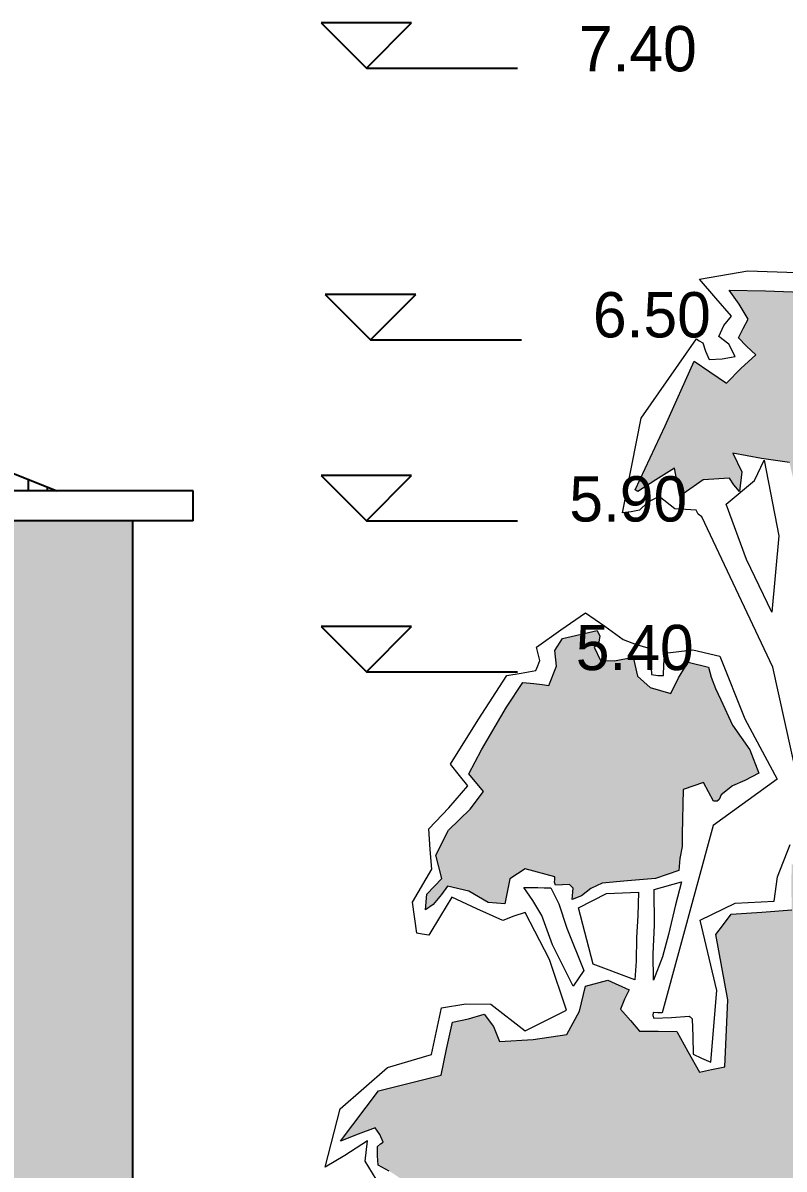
# Model space of a CAD drawing. Extents: x 9483 to 67306, y -5730 to 5191.
# Drawn here: x 25429.4 to 25681.5, y -1521 to -1141.2 of the extents above; entities that cross this region are included whole.
import ezdxf

# ---------------------------------------------------------------- set-up
doc = ezdxf.new("R2010")
doc.units = 0
doc.header["$MEASUREMENT"] = 0
doc.layers.get('0').update_dxf_attribs({"linetype": 'CONTINUOUS'})
for name, color, linetype in [('duvar', 3, 'CONTINUOUS'), ('kolon', 1, 'CONTINUOUS'), ('yazı', 6, 'CONTINUOUS'), ('ölçü', 5, 'CONTINUOUS')]:
    doc.layers.add(name, color=color, linetype=linetype)

msp = doc.modelspace()

# ---------------------------------------------------------------- hatches: boundary and pattern name
at = {"layer": 'kolon'}
h = msp.add_hatch(dxfattribs=at)
h.set_pattern_fill('LINE', color=256, scale=50, angle=90, style=0)
h.set_pattern_definition([(90, (-1743.7444, -2605.429), (-6.25, 4e-16), [])])
h.paths.add_polyline_path([(25440.67673, -1296.19088), (25314.86517, -1246.19088), (25216.81292, -1246.19088), (25107.66802, -1296.19088)])
h.paths.add_polyline_path([(25051.31347, -1296.19088), (24978.68559, -1246.19088), (24849.96145, -1246.19088), (24779.85944, -1296.19088)])
h.paths.add_polyline_path([(24978.68559, -1206.31858), (24913.86536, -1176.36704), (24913.86536, -1206.31858)])
h.paths.add_polyline_path([(24849.96145, -1206.31858), (24913.86536, -1206.31858), (24913.86536, -1176.36704)])
h.paths.add_polyline_path([(25265.83904, -1196.19088), (25265.83904, -1156.19088), (25216.81292, -1196.19088)])
h.paths.add_polyline_path([(25265.83904, -1156.19088), (25265.83904, -1196.19088), (25314.86517, -1196.19088)])
h = msp.add_hatch(color=1, dxfattribs=at)
h.dxf.hatch_style = 1
h.set_gradient(color1=(255, 191, 0), color2=(255, 209, 71), one_color=1, tint=0.64, name='CYLINDER')
h.paths.add_polyline_path([(25465.83904, -1306.19088), (24765.83904, -1306.19088), (24765.83904, -1491.19088), (24807.38672, -1491.19088, -0.92560594), (25065.83904, -1511.19088), (25065.83904, -1596.19088), (25065.83904, -1606.19088), (24765.83904, -1606.19088), (24765.83904, -1781.19088), (24807.38672, -1781.19088, -0.92560594), (25065.83904, -1801.19088), (25065.83904, -1896.19088), (25465.83904, -1896.19088)])
h.paths.add_polyline_path([(25265.83904, -1356.19088, -0.414213562), (25340.83904, -1431.19088), (25340.83904, -1546.19088), (25195.83904, -1546.19088), (25190.83904, -1546.19088), (25190.83904, -1431.19088, -0.414213562)], flags=16)
h.paths.add_polyline_path([(25265.83904, -1361.19088, -0.414213562), (25335.83904, -1431.19088), (25335.83904, -1458.1167), (25335.83904, -1541.19088), (25195.83904, -1541.19088), (25195.83904, -1436.19088), (25195.83904, -1431.19088, -0.414213562)], flags=0)
h.paths.add_polyline_path([(25260.83904, -1366.38347), (25260.83904, -1416.19088), (25202.59349, -1416.19088, -0.326106375)], flags=0)
h.paths.add_polyline_path([(25200.83904, -1421.19088), (25260.83904, -1421.19088), (25260.83904, -1481.19088), (25200.83904, -1481.19088)], flags=0)
h.paths.add_polyline_path([(25270.83904, -1366.38347, -0.391836695), (25330.83904, -1431.19088), (25330.83904, -1536.19088), (25270.83904, -1536.19088)], flags=0)
h.paths.add_polyline_path([(25200.83904, -1486.19088), (25260.83904, -1486.19088), (25260.83904, -1536.19088), (25200.83904, -1536.19088)], flags=0)
h.paths.add_polyline_path([(25265.83904, -1656.19088, -0.414213562), (25340.83904, -1731.19088), (25340.83904, -1846.19088), (25190.83904, -1846.19088), (25190.83904, -1731.19088, -0.414213562)], flags=16)
h.paths.add_polyline_path([(25265.83904, -1661.19088, -0.414213562), (25335.83904, -1731.19088), (25335.83904, -1758.1167), (25335.83904, -1841.19088), (25195.83904, -1841.19088), (25195.83904, -1736.19088), (25195.83904, -1731.19088, -0.414213562)], flags=0)
h.paths.add_polyline_path([(25260.83904, -1666.38347), (25260.83904, -1716.19088), (25202.59349, -1716.19088, -0.326106375)], flags=0)
h.paths.add_polyline_path([(25330.83904, -1731.19088), (25330.83904, -1836.19088), (25270.83904, -1836.19088), (25270.83904, -1666.38347, -0.391836695)], flags=0)
h.paths.add_polyline_path([(25200.83904, -1721.19088), (25260.83904, -1721.19088), (25260.83904, -1781.19088), (25200.83904, -1781.19088)], flags=0)
h.paths.add_polyline_path([(25200.83904, -1786.19088), (25260.83904, -1786.19088), (25260.83904, -1836.19088), (25200.83904, -1836.19088)], flags=0)
h.paths.add_polyline_path([(24805.83904, -1811.19088), (24765.83904, -1811.19088), (24765.83904, -1896.19088), (24805.83904, -1896.19088)], flags=17)
h.paths.add_polyline_path([(24805.83904, -1521.19088), (24765.83904, -1521.19088), (24765.83904, -1596.04643), (24805.83904, -1575.75753)], flags=17)
at = {"layer": 'yazı'}
h = msp.add_hatch(color=256, dxfattribs=at)
h.set_gradient(color1=(38, 153, 0), color2=(228, 255, 219), one_color=1, tint=0.93, name='CYLINDER')
h.paths.add_polyline_path([(25828.91189, -1378.30252), (25842.28872, -1372.36246), (25830.56636, -1354.25453), (25818.844, -1336.1466), (25814.16677, -1338.84306), (25809.18095, -1341.53414), (25807.65419, -1340.58145), (25806.12743, -1339.62877), (25805.8781, -1336.22896), (25805.94274, -1332.52596), (25803.48484, -1331.8657), (25800.72374, -1330.89147), (25805.13548, -1325.72095), (25809.24403, -1320.23647), (25802.44285, -1303.14048), (25795.64167, -1286.04448), (25792.24186, -1286.29382), (25788.84206, -1286.54315), (25786.41648, -1284.03139), (25783.98551, -1281.82821), (25784.97051, -1278.44995), (25785.95551, -1275.07169), (25781.05049, -1273.134), (25776.15086, -1270.88773), (25777.75302, -1267.52024), (25779.65839, -1264.46672), (25782.73884, -1264.82917), (25785.82468, -1264.88303), (25788.02247, -1262.76065), (25790.52885, -1260.64366), (25773.90146, -1240.59805), (25750.9462, -1229.39364), (25744.88764, -1222.80565), (25738.83446, -1215.90908), (25736.9668, -1216.80251), (25735.41311, -1217.39275), (25730.81129, -1215.76904), (25726.20946, -1214.14532), (25728.18485, -1207.08021), (25729.85166, -1200.00972), (25723.33908, -1201.74811), (25716.8265, -1203.4865), (25715.3536, -1199.44798), (25713.88071, -1195.40946), (25706.41006, -1198.98319), (25698.93941, -1202.55692), (25699.79514, -1206.58467), (25700.34767, -1210.29845), (25700.95946, -1210.6178), (25701.57662, -1210.62858), (25702.66014, -1219.29047), (25703.74366, -1227.95236), (25701.26421, -1228.52644), (25699.09336, -1229.1059), (25696.04522, -1226.89195), (25693.30029, -1224.99197), (25690.47456, -1227.72075), (25687.34024, -1230.44414), (25675.31086, -1229.92548), (25663.27609, -1229.71542), (25666.58972, -1234.40342), (25669.58937, -1239.39463), (25667.99259, -1242.45353), (25666.39581, -1245.51244), (25669.12459, -1248.33817), (25672.16195, -1251.16929), (25667.14381, -1255.71186), (25662.42887, -1260.56841), (25656.939, -1256.76845), (25651.75233, -1253.28246), (25642.11777, -1274.72173), (25632.18001, -1295.84704), (25632.48321, -1296.16101), (25633.09499, -1296.48036), (25639.02811, -1292.57112), (25645.2698, -1288.66725), (25646.11476, -1293.31217), (25646.95972, -1297.95708), (25654.77127, -1292.53724), (25663.42238, -1292.07089), (25664.9276, -1294.2579), (25666.7414, -1296.45031), (25667.47168, -1289.98082), (25664.49357, -1283.75528), (25674.03273, -1285.46518), (25683.2687, -1286.8611), (25687.3034, -1303.29145), (25691.02412, -1320.025), (25708.40716, -1314.46354), (25725.52469, -1306.42803), (25727.67401, -1307.0829), (25729.51474, -1307.73239), (25734.86995, -1319.24694), (25739.91658, -1330.75611), (25742.40141, -1329.87345), (25744.31226, -1329.0937), (25746.63001, -1335.19478), (25746.20293, -1341.97824), (25735.92271, -1347.355), (25732.62142, -1359.64449), (25737.24479, -1360.03386), (25742.17674, -1360.42863), (25744.28297, -1363.55217), (25746.38919, -1366.67571), (25745.10638, -1369.43142), (25743.5096, -1372.49033), (25736.11436, -1371.74389), (25728.71912, -1370.99745), (25728.98461, -1373.47151), (25728.93614, -1376.24876), (25718.20729, -1389.64331), (25722.55595, -1405.77046), (25709.74243, -1414.80713), (25696.01931, -1422.9019), (25695.99777, -1424.13623), (25695.66764, -1425.36518), (25694.42253, -1425.9608), (25692.86884, -1426.55104), (25689.24663, -1421.85765), (25684.03302, -1419.91458), (25683.89836, -1427.62917), (25684.07767, -1435.04057), (25674.18683, -1435.79396), (25663.98741, -1436.54196), (25661.45949, -1439.89329), (25658.93157, -1443.24462), (25662.8747, -1464.92089), (25661.86971, -1487.12815), (25657.53338, -1487.97849), (25653.50563, -1488.83422), (25649.61254, -1481.97536), (25646.02265, -1475.43046), (25639.85098, -1475.32273), (25633.6793, -1475.21501), (25630.65271, -1471.76672), (25627.32293, -1468.00447), (25628.61651, -1464.63159), (25630.2133, -1461.57268), (25623.16973, -1458.36296), (25615.72602, -1460.39378), (25613.72908, -1468.69322), (25609.58283, -1476.33779), (25598.4415, -1477.99538), (25587.31633, -1478.72723), (25585.24242, -1473.75218), (25582.22661, -1469.68673), (25576.95375, -1471.13808), (25571.68628, -1472.28085), (25569.67857, -1481.19746), (25567.98484, -1489.81087), (25547.21277, -1495.0045), (25534.57317, -1511.76115), (25540.47935, -1509.39482), (25546.07156, -1507.33169), (25547.57678, -1509.51871), (25548.76802, -1512.00892), (25547.8315, -1512.60993), (25546.88959, -1513.51952), (25546.83572, -1516.60536), (25547.09044, -1519.69658), (25550.76113, -1521.61272), (25554.11785, -1523.83206), (25549.99315, -1530.2423), (25545.55447, -1536.95573), (25546.68108, -1543.14895), (25547.49911, -1549.33679), (25552.68578, -1552.82278), (25557.56926, -1555.9948), (25559.14988, -1553.86164), (25560.73589, -1551.4199), (25567.44394, -1556.16716), (25572.57675, -1562.73899), (25570.4005, -1563.62703), (25568.52746, -1564.82905), (25572.43132, -1571.07075), (25579.14475, -1575.50942), (25593.52813, -1564.95676), (25605.37281, -1558.3726), (25610.31936, -1540.24695), (25619.86235, -1524.0536), (25626.32107, -1525.40105), (25632.43888, -1528.59461), (25625.45074, -1539.89371), (25621.21293, -1552.78421), (25622.71275, -1555.27981), (25623.59003, -1558.07323), (25622.6535, -1558.67423), (25621.40301, -1559.57844), (25621.98247, -1561.7493), (25623.49307, -1563.62773), (25618.76736, -1569.10145), (25614.95663, -1575.20849), (25619.26603, -1575.90106), (25623.59698, -1575.3593), (25628.36734, -1585.01158), (25636.25047, -1593.17481), (25657.76898, -1580.58595), (25681.56763, -1578.84061), (25679.25673, -1587.44325), (25677.25441, -1596.05128), (25683.13366, -1595.22787), (25689.31611, -1594.71843), (25691.08143, -1599.68808), (25692.84137, -1604.96633), (25694.3789, -1605.30184), (25695.60246, -1605.94055), (25703.01924, -1605.45266), (25710.12744, -1604.95938), (25717.61425, -1600.45989), (25722.57313, -1599.31174), (25721.81436, -1589.72948), (25723.16181, -1583.27077), (25723.25338, -1578.02485), (25719.01939, -1573.0121), (25730.19304, -1569.503), (25741.05811, -1565.98852), (25748.37255, -1571.36371), (25755.37841, -1576.73352), (25759.12989, -1574.02091), (25762.88137, -1571.30829), (25763.56856, -1567.30747), (25764.26114, -1562.99807), (25768.54899, -1564.92498), (25772.84224, -1566.54331), (25780.04739, -1560.49552), (25786.93857, -1554.75093), (25796.2284, -1553.06102), (25805.20965, -1551.36572), (25806.32549, -1558.17611), (25807.13813, -1564.67253), (25810.85729, -1563.81141), (25814.58184, -1562.64171), (25815.26903, -1558.64089), (25815.95622, -1554.64008), (25819.68077, -1553.47038), (25823.41071, -1551.9921), (25812.43479, -1526.48893), (25791.77966, -1507.29905), (25798.65468, -1502.48021), (25805.22113, -1497.65598), (25805.54048, -1497.0442), (25805.54587, -1496.73562), (25801.86441, -1495.43665), (25797.86898, -1494.44087), (25806.6763, -1485.02559), (25815.47824, -1475.9189), (25825.59148, -1480.10824), (25835.70472, -1484.29757), (25837.75169, -1490.81554), (25839.80405, -1497.02492), (25843.7941, -1498.32928), (25847.78953, -1499.32505), (25856.91621, -1489.29799), (25870.60701, -1483.05473), (25872.30613, -1474.13273), (25873.69667, -1465.20535), (25869.10562, -1462.96447), (25864.51456, -1460.72358), (25866.48457, -1453.96706), (25868.45457, -1447.21053), (25865.99129, -1446.85886), (25863.2248, -1446.19321), (25868.69695, -1433.32426), (25874.47769, -1420.4607), (25852.78752, -1389.83167), (25842.88591, -1391.20223)])
h.paths.add_polyline_path([(25755.78917, -1447.09602), (25757.17589, -1456.07188), (25758.2594, -1464.73377), (25744.0861, -1463.25166), (25729.91279, -1461.76956), (25737.53425, -1449.55548), (25724.06968, -1442.83822), (25740.4731, -1440.34644)], flags=16)
h = msp.add_hatch(color=256, dxfattribs=at)
h.set_gradient(color1=(38, 153, 0), color2=(228, 255, 219), one_color=1, tint=0.93, name='CYLINDER')
h.paths.add_polyline_path([(25648.04027, -1395.20945), (25654.8722, -1392.85928), (25658.1589, -1399.09021), (25659.39323, -1399.11175), (25660.02117, -1398.50536), (25660.66527, -1396.97321), (25664.42214, -1393.95201), (25668.46605, -1392.17053), (25673.1379, -1389.78265), (25670.18672, -1382.0142), (25664.46367, -1373.88868), (25660.59751, -1365.48689), (25658.81065, -1361.75157), (25657.33236, -1358.02163), (25656.46586, -1354.61105), (25649.70395, -1352.94963), (25646.52655, -1358.14169), (25643.96631, -1363.34453), (25637.20978, -1361.37453), (25632.95425, -1357.59611), (25631.51905, -1351.3975), (25625.32583, -1352.52411), (25620.69708, -1352.44332), (25618.6124, -1348.08544), (25620.18764, -1346.26087), (25620.52854, -1344.41475), (25619.63511, -1342.54709), (25608.16903, -1345.12505), (25605.63034, -1349.09355), (25606.15594, -1354.35024), (25603.57415, -1360.78741), (25601.41945, -1360.44112), (25598.64758, -1360.08406), (25594.94996, -1359.71084), (25589.55861, -1367.95104), (25581.28766, -1382.00585), (25577.13602, -1389.959), (25581.97102, -1395.90828), (25577.54851, -1401.69596), (25570.3272, -1408.6695), (25566.17018, -1416.93124), (25568.19561, -1424.68354), (25563.1667, -1429.84328), (25562.76654, -1435.08382), (25565.26753, -1433.27541), (25568.10404, -1429.92946), (25570.00402, -1427.18453), (25577.07451, -1428.85133), (25583.49014, -1432.66745), (25589.03926, -1433.07299), (25590.72761, -1424.76816), (25595.7242, -1421.45992), (25605.55579, -1424.10095), (25605.52347, -1425.95245), (25605.81589, -1426.88359), (25610.45004, -1426.6558), (25611.66283, -1427.91168), (25611.28961, -1431.6093), (25614.39699, -1430.42883), (25617.52592, -1428.01402), (25621.26124, -1426.22716), (25629.60916, -1425.44684), (25638.88284, -1424.68268), (25646.64591, -1422.04008), (25647.02451, -1418.03388), (25647.7117, -1414.03306), (25647.78173, -1410.02147)])

# ---------------------------------------------------------------- linework, layer by layer
at = {"color": 27, "lineweight": 0}
for p, q in [((25671.74337, -1292.83348), (25674.94771, -1286.09851)), ((25674.94771, -1286.09851), (25679.75734, -1311.18536)), ((25662.34582, -1300.69507), (25671.74337, -1292.83348)), ((25669.12545, -1319.0254), (25662.34582, -1300.69507)), ((25679.75734, -1311.18536), (25677.46416, -1336.45691)), ((25677.46416, -1336.45691), (25669.12545, -1319.0254)), ((25608.16903, -1345.12505), (25619.63511, -1342.54709)), ((25619.63511, -1342.54709), (25620.52854, -1344.41475)), ((25605.63034, -1349.09355), (25608.16903, -1345.12505)), ((25620.18764, -1346.26087), (25618.6124, -1348.08544)), ((25618.6124, -1348.08544), (25620.69708, -1352.44332)), ((25620.52854, -1344.41475), (25620.18764, -1346.26087)), ((25606.15594, -1354.35024), (25605.63034, -1349.09355)), ((25625.32583, -1352.52411), (25631.51905, -1351.3975)), ((25631.51905, -1351.3975), (25632.95425, -1357.59611)), ((25603.57415, -1360.78741), (25606.15594, -1354.35024)), ((25620.69708, -1352.44332), (25625.32583, -1352.52411)), ((25646.52655, -1358.14169), (25649.70395, -1352.94963)), ((25649.70395, -1352.94963), (25656.46586, -1354.61105)), ((25656.46586, -1354.61105), (25657.33236, -1358.02163)), ((25632.95425, -1357.59611), (25637.20978, -1361.37453)), ((25643.96631, -1363.34453), (25646.52655, -1358.14169)), ((25657.33236, -1358.02163), (25658.81065, -1361.75157)), ((25589.55861, -1367.95104), (25594.94996, -1359.71084)), ((25594.94996, -1359.71084), (25598.64758, -1360.08406)), ((25598.64758, -1360.08406), (25601.41945, -1360.44112)), ((25601.41945, -1360.44112), (25603.57415, -1360.78741)), ((25637.20978, -1361.37453), (25643.96631, -1363.34453)), ((25658.81065, -1361.75157), (25660.59751, -1365.48689)), ((25660.59751, -1365.48689), (25664.46367, -1373.88868)), ((25581.28766, -1382.00585), (25589.55861, -1367.95104)), ((25664.46367, -1373.88868), (25670.18672, -1382.0142)), ((25577.13602, -1389.959), (25581.28766, -1382.00585)), ((25670.18672, -1382.0142), (25673.1379, -1389.78265)), ((25581.97102, -1395.90828), (25577.13602, -1389.959)), ((25673.1379, -1389.78265), (25668.46605, -1392.17053)), ((25654.8722, -1392.85928), (25648.04027, -1395.20945)), ((25658.1589, -1399.09021), (25654.8722, -1392.85928)), ((25668.46605, -1392.17053), (25664.42214, -1393.95201)), ((25577.54851, -1401.69596), (25581.97102, -1395.90828)), ((25648.04027, -1395.20945), (25647.78173, -1410.02147)), ((25660.66527, -1396.97321), (25660.02117, -1398.50536)), ((25664.42214, -1393.95201), (25660.66527, -1396.97321)), ((25659.39323, -1399.11175), (25658.1589, -1399.09021)), ((25660.02117, -1398.50536), (25659.39323, -1399.11175)), ((25570.3272, -1408.6695), (25577.54851, -1401.69596)), ((25566.17018, -1416.93124), (25570.3272, -1408.6695)), ((25647.78173, -1410.02147), (25647.7117, -1414.03306)), ((25647.7117, -1414.03306), (25647.02451, -1418.03388)), ((25568.19561, -1424.68354), (25566.17018, -1416.93124)), ((25647.02451, -1418.03388), (25646.64591, -1422.04008)), ((25595.7242, -1421.45992), (25590.72761, -1424.76816)), ((25605.55579, -1424.10095), (25595.7242, -1421.45992)), ((25605.53963, -1425.0267), (25605.55579, -1424.10095)), ((25646.64591, -1422.04008), (25638.88284, -1424.68268)), ((25563.1667, -1429.84328), (25568.19561, -1424.68354)), ((25570.00402, -1427.18453), (25568.10404, -1429.92946)), ((25577.07451, -1428.85133), (25570.00402, -1427.18453)), ((25590.72761, -1424.76816), (25589.03926, -1433.07299)), ((25595.30789, -1427.62621), (25597.46797, -1427.66391)), ((25598.31832, -1432.00024), (25595.30789, -1427.62621)), ((25597.46797, -1427.66391), (25599.93664, -1427.707)), ((25599.93664, -1427.707), (25602.09673, -1427.74471)), ((25602.09673, -1427.74471), (25604.25682, -1427.78241)), ((25604.25682, -1427.78241), (25606.9425, -1433.07681)), ((25605.52347, -1425.95245), (25605.53963, -1425.0267)), ((25605.81589, -1426.88359), (25605.52347, -1425.95245)), ((25610.45004, -1426.6558), (25605.81589, -1426.88359)), ((25611.66283, -1427.91168), (25610.45004, -1426.6558)), ((25611.28961, -1431.6093), (25611.66283, -1427.91168)), ((25621.26124, -1426.22716), (25617.52592, -1428.01402)), ((25629.60916, -1425.44684), (25621.26124, -1426.22716)), ((25638.88284, -1424.68268), (25629.60916, -1425.44684)), ((25638.50962, -1428.3803), (25647.50702, -1425.75925)), ((25647.50702, -1425.75925), (25645.52086, -1433.44152)), ((25562.76654, -1435.08382), (25563.1667, -1429.84328)), ((25568.10404, -1429.92946), (25565.26753, -1433.27541)), ((25583.49014, -1432.66745), (25577.07451, -1428.85133)), ((25614.39699, -1430.42883), (25611.28961, -1431.6093)), ((25613.40122, -1434.42426), (25622.74491, -1429.64851)), ((25617.52592, -1428.01402), (25614.39699, -1430.42883)), ((25622.74491, -1429.64851), (25633.24753, -1429.21448)), ((25633.24753, -1429.21448), (25633.11287, -1436.92907)), ((25638.61352, -1440.11187), (25638.50962, -1428.3803)), ((25565.26753, -1433.27541), (25562.76654, -1435.08382)), ((25589.03926, -1433.07299), (25583.49014, -1432.66745)), ((25601.31797, -1436.99145), (25598.31832, -1432.00024)), ((25606.9425, -1433.07681), (25609.57971, -1441.14847)), ((25618.32396, -1453.03086), (25613.40122, -1434.42426)), ((25645.52086, -1433.44152), (25643.18841, -1443.2785)), ((25674.18683, -1435.79396), (25684.07767, -1435.04057)), ((25604.854, -1446.62218), (25601.31797, -1436.99145)), ((25633.11287, -1436.92907), (25632.67502, -1444.3297)), ((25661.45949, -1439.89329), (25663.98741, -1436.54196)), ((25663.98741, -1436.54196), (25674.18683, -1435.79396)), ((25609.57971, -1441.14847), (25615.20042, -1455.13708)), ((25638.13796, -1449.67258), (25638.61352, -1440.11187)), ((25658.93157, -1443.24462), (25661.45949, -1439.89329)), ((25611.71443, -1460.32375), (25604.854, -1446.62218)), ((25632.67502, -1444.3297), (25632.54036, -1452.04429)), ((25643.18841, -1443.2785), (25641.20764, -1450.65219)), ((25662.8747, -1464.92089), (25658.93157, -1443.24462)), ((25638.29572, -1458.31831), (25638.13796, -1449.67258)), ((25641.20764, -1450.65219), (25638.29572, -1458.31831)), ((25632.12405, -1458.21058), (25618.32396, -1453.03086)), ((25632.54036, -1452.04429), (25632.12405, -1458.21058)), ((25615.20042, -1455.13708), (25611.71443, -1460.32375)), ((25613.72908, -1468.69322), (25615.72602, -1460.39378)), ((25615.72602, -1460.39378), (25623.16973, -1458.36296)), ((25623.16973, -1458.36296), (25630.2133, -1461.57268)), ((25630.2133, -1461.57268), (25628.61651, -1464.63159)), ((25628.61651, -1464.63159), (25627.32293, -1468.00447)), ((25661.86971, -1487.12815), (25662.8747, -1464.92089)), ((25576.95375, -1471.13808), (25582.22661, -1469.68673)), ((25582.22661, -1469.68673), (25585.24242, -1473.75218)), ((25609.58283, -1476.33779), (25613.72908, -1468.69322)), ((25627.32293, -1468.00447), (25630.65271, -1471.76672)), ((25569.67857, -1481.19746), (25571.68628, -1472.28085)), ((25571.68628, -1472.28085), (25576.95375, -1471.13808)), ((25630.65271, -1471.76672), (25633.6793, -1475.21501)), ((25585.24242, -1473.75218), (25587.31633, -1478.72723)), ((25598.4415, -1477.99538), (25609.58283, -1476.33779)), ((25633.6793, -1475.21501), (25639.85098, -1475.32273)), ((25639.85098, -1475.32273), (25646.02265, -1475.43046)), ((25646.02265, -1475.43046), (25649.61254, -1481.97536)), ((25587.31633, -1478.72723), (25598.4415, -1477.99538)), ((25567.98484, -1489.81087), (25569.67857, -1481.19746)), ((25649.61254, -1481.97536), (25653.50563, -1488.83422)), ((25653.50563, -1488.83422), (25657.53338, -1487.97849)), ((25657.53338, -1487.97849), (25661.86971, -1487.12815)), ((25547.21277, -1495.0045), (25567.98484, -1489.81087)), ((25534.57317, -1511.76115), (25547.21277, -1495.0045)), ((25546.07156, -1507.33169), (25540.47935, -1509.39482)), ((25547.57678, -1509.51871), (25546.07156, -1507.33169)), ((25540.47935, -1509.39482), (25534.57317, -1511.76115)), ((25548.76802, -1512.00892), (25547.57678, -1509.51871)), ((25546.83572, -1516.60536), (25546.88959, -1513.51952)), ((25546.88959, -1513.51952), (25547.8315, -1512.60993)), ((25547.8315, -1512.60993), (25548.76802, -1512.00892)), ((25547.09044, -1519.69658), (25546.83572, -1516.60536)), ((25550.76113, -1521.61272), (25547.09044, -1519.69658))]:
    msp.add_line(p, q, dxfattribs=at)
at = {"layer": 'duvar', "color": 27, "lineweight": 0}
for p, q in [((25653.46066, -1226.14863), (25669.56088, -1223.34288)), ((25658.90744, -1232.41726), (25653.46066, -1226.14863)), ((25669.56088, -1223.34288), (25685.60185, -1223.93156)), ((25663.27609, -1229.71542), (25675.31086, -1229.92548)), ((25666.58972, -1234.40342), (25663.27609, -1229.71542)), ((25675.31086, -1229.92548), (25687.34024, -1230.44414)), ((25664.05103, -1238.37192), (25658.90744, -1232.41726)), ((25669.58937, -1239.39463), (25666.58972, -1234.40342)), ((25659.92094, -1245.09074), (25661.52849, -1241.41467)), ((25661.52849, -1241.41467), (25664.05103, -1238.37192)), ((25667.99259, -1242.45353), (25669.58937, -1239.39463)), ((25663.27227, -1247.61866), (25659.92094, -1245.09074)), ((25666.39581, -1245.51244), (25667.99259, -1242.45353)), ((25669.12459, -1248.33817), (25666.39581, -1245.51244)), ((25634.13768, -1272.11302), (25652.49877, -1245.88722)), ((25652.49877, -1245.88722), (25653.41375, -1246.52055)), ((25653.41375, -1246.52055), (25654.63731, -1247.15926)), ((25654.63731, -1247.15926), (25655.51458, -1249.95267)), ((25665.36233, -1251.66796), (25663.27227, -1247.61866)), ((25672.16195, -1251.16929), (25669.12459, -1248.33817)), ((25655.51458, -1249.95267), (25656.70044, -1252.75147)), ((25656.70044, -1252.75147), (25661.026, -1252.5183)), ((25661.026, -1252.5183), (25665.36233, -1251.66796)), ((25667.14381, -1255.71186), (25672.16195, -1251.16929)), ((25642.11777, -1274.72173), (25651.75233, -1253.28246)), ((25651.75233, -1253.28246), (25656.939, -1256.76845)), ((25656.939, -1256.76845), (25662.42887, -1260.56841)), ((25662.42887, -1260.56841), (25667.14381, -1255.71186)), ((25628.03377, -1303.49161), (25634.13768, -1272.11302)), ((25632.18001, -1295.84704), (25642.11777, -1274.72173)), ((25664.49357, -1283.75528), (25667.47168, -1289.98082)), ((25674.03273, -1285.46518), (25664.49357, -1283.75528)), ((25683.2687, -1286.8611), (25674.03273, -1285.46518)), ((25645.2698, -1288.66725), (25639.02811, -1292.57112)), ((25646.11476, -1293.31217), (25645.2698, -1288.66725)), ((25667.47168, -1289.98082), (25666.7414, -1296.45031)), ((25639.02811, -1292.57112), (25633.09499, -1296.48036)), ((25646.95972, -1297.95708), (25646.11476, -1293.31217)), ((25654.77127, -1292.53724), (25646.95972, -1297.95708)), ((25663.42238, -1292.07089), (25654.77127, -1292.53724)), ((25664.9276, -1294.2579), (25663.42238, -1292.07089)), ((25666.7414, -1296.45031), (25664.9276, -1294.2579)), ((25632.48321, -1296.16101), (25632.18001, -1295.84704)), ((25633.09499, -1296.48036), (25632.48321, -1296.16101)), ((25640.16549, -1298.14717), (25636.43016, -1299.93404)), ((25645.34139, -1302.25033), (25640.16549, -1298.14717)), ((25636.43016, -1299.93404), (25633.60443, -1302.66281)), ((25652.43343, -1302.6828), (25645.34139, -1302.25033)), ((25630.81641, -1303.2315), (25628.03377, -1303.49161)), ((25633.60443, -1302.66281), (25630.81641, -1303.2315)), ((25653.02905, -1303.9279), (25652.43343, -1302.6828)), ((25654.24723, -1304.8752), (25653.02905, -1303.9279)), ((25677.76353, -1354.67413), (25654.24723, -1304.8752)), ((25607.60034, -1342.33702), (25615.72586, -1336.61398)), ((25615.72586, -1336.61398), (25622.13071, -1341.04726)), ((25599.47482, -1348.06007), (25607.60034, -1342.33702)), ((25622.13071, -1341.04726), (25628.22697, -1345.47516)), ((25600.05428, -1350.23093), (25599.47482, -1348.06007)), ((25628.22697, -1345.47516), (25632.52021, -1347.09349)), ((25632.52021, -1347.09349), (25636.81884, -1348.40323)), ((25600.63375, -1352.40179), (25600.05428, -1350.23093)), ((25636.81884, -1348.40323), (25637.3606, -1352.73418)), ((25641.66461, -1353.73534), (25642.03783, -1350.03772)), ((25642.03783, -1350.03772), (25651.31689, -1348.96498)), ((25651.31689, -1348.96498), (25660.23351, -1350.97268)), ((25660.23351, -1350.97268), (25668.51297, -1371.79861)), ((25594.38666, -1356.61423), (25599.34016, -1355.77466)), ((25599.34016, -1355.77466), (25599.98426, -1354.24252)), ((25599.98426, -1354.24252), (25600.63375, -1352.40179)), ((25637.3606, -1352.73418), (25637.59378, -1357.05974)), ((25641.59998, -1357.43834), (25641.66461, -1353.73534)), ((25688.06459, -1401.1556), (25677.76353, -1354.67413)), ((25580.22569, -1372.10962), (25589.74174, -1357.45919)), ((25589.74174, -1357.45919), (25594.38666, -1356.61423)), ((25637.59378, -1357.05974), (25639.74848, -1357.40603)), ((25639.74848, -1357.40603), (25641.59998, -1357.43834)), ((25571.01821, -1386.76544), (25580.22569, -1372.10962)), ((25668.51297, -1371.79861), (25679.27725, -1391.74188)), ((25574.03941, -1390.52231), (25571.01821, -1386.76544)), ((25576.75742, -1393.9652), (25574.03941, -1390.52231)), ((25679.27725, -1391.74188), (25658.01885, -1407.11338)), ((25570.45647, -1401.26349), (25576.75742, -1393.9652)), ((25563.85232, -1408.2478), (25570.45647, -1401.26349)), ((25564.35099, -1415.04742), (25563.85232, -1408.2478)), ((25658.01885, -1407.11338), (25641.19304, -1469.1726)), ((25564.85505, -1421.53845), (25564.35099, -1415.04742)), ((25679.32886, -1424.15395), (25683.52897, -1413.42354)), ((25558.48946, -1432.53974), (25564.85505, -1421.53845)), ((25678.26306, -1432.16097), (25679.32886, -1424.15395)), ((25571.4823, -1430.91446), (25567.67157, -1437.0215)), ((25579.74943, -1434.7629), (25571.4823, -1430.91446)), ((25559.85463, -1442.74994), (25558.48946, -1432.53974)), ((25588.32513, -1438.61672), (25579.74943, -1434.7629)), ((25653.76644, -1438.52429), (25665.28638, -1432.8605)), ((25665.28638, -1432.8605), (25678.26306, -1432.16097)), ((25567.67157, -1437.0215), (25563.85545, -1443.43713)), ((25592.05507, -1437.13844), (25588.32513, -1438.61672)), ((25595.77962, -1435.96874), (25592.05507, -1437.13844)), ((25603.84207, -1451.54336), (25595.77962, -1435.96874)), ((25659.22556, -1461.77042), (25653.76644, -1438.52429)), ((25561.70075, -1443.09084), (25559.85463, -1442.74994)), ((25563.85545, -1443.43713), (25561.70075, -1443.09084)), ((25609.4143, -1468.30923), (25603.84207, -1451.54336)), ((25657.26789, -1485.50444), (25659.22556, -1461.77042)), ((25564.70891, -1482.96278), (25568.06407, -1467.58746)), ((25568.06407, -1467.58746), (25576.11418, -1466.18458)), ((25576.11418, -1466.18458), (25584.44594, -1466.33001)), ((25584.44594, -1466.33001), (25595.71272, -1475.16965)), ((25595.71272, -1475.16965), (25609.4143, -1468.30923)), ((25638.1072, -1469.11874), (25638.09104, -1470.04449)), ((25639.65012, -1469.14567), (25638.1072, -1469.11874)), ((25641.19304, -1469.1726), (25639.65012, -1469.14567)), ((25638.09104, -1470.04449), (25638.38347, -1470.97563)), ((25638.38347, -1470.97563), (25644.25194, -1470.76939)), ((25644.25194, -1470.76939), (25650.12581, -1470.25456)), ((25650.12581, -1470.25456), (25650.42901, -1470.56853)), ((25650.42901, -1470.56853), (25651.0354, -1471.19647)), ((25651.0354, -1471.19647), (25651.24164, -1477.06495)), ((25651.24164, -1477.06495), (25651.44789, -1482.93343)), ((25550.12468, -1487.33838), (25564.70891, -1482.96278)), ((25651.44789, -1482.93343), (25654.2036, -1484.21624)), ((25654.2036, -1484.21624), (25657.26789, -1485.50444)), ((25534.45311, -1500.95533), (25550.12468, -1487.33838)), ((25529.48501, -1520.31531), (25534.45311, -1500.95533)), ((25543.52748, -1511.60877), (25536.03529, -1516.41684)), ((25542.79182, -1518.38684), (25543.52748, -1511.60877)), ((25536.03529, -1516.41684), (25529.48501, -1520.31531)), ((25546.39248, -1524.31457), (25542.79182, -1518.38684))]:
    msp.add_line(p, q, dxfattribs=at)
at = {"layer": 'duvar'}
for p, q in [((25485.83904, -1306.19088), (25485.83904, -1296.19088)), ((25485.83904, -1306.19088), (24745.83904, -1306.19088)), ((25465.83904, -1896.19088), (25465.83904, -1306.19088))]:
    msp.add_line(p, q, dxfattribs=at)
at = {"layer": 'kolon'}
for p, q in [((25314.86517, -1246.19088), (25440.67673, -1296.19088)), ((25485.83904, -1296.19088), (24745.83904, -1296.19088))]:
    msp.add_line(p, q, dxfattribs=at)
at = {"layer": 'ölçü'}
for p, q in [((25528.17046, -1141.19088), (25543.17046, -1156.19088)), ((25558.17046, -1141.19088), (25528.17046, -1141.19088)), ((25543.17046, -1156.19088), (25558.17046, -1141.19088)), ((25559.56011, -1231.19088), (25529.56011, -1231.19088)), ((25529.56011, -1231.19088), (25544.56011, -1246.19088)), ((25544.56011, -1246.19088), (25559.56011, -1231.19088)), ((25528.17046, -1291.19088), (25543.17046, -1306.19088)), ((25558.17046, -1291.19088), (25528.17046, -1291.19088)), ((25543.17046, -1306.19088), (25558.17046, -1291.19088)), ((25528.17046, -1341.19088), (25543.17046, -1356.19088)), ((25558.17046, -1341.19088), (25528.17046, -1341.19088)), ((25543.17046, -1356.19088), (25558.17046, -1341.19088))]:
    msp.add_line(p, q, dxfattribs=at)
at = {"layer": 'ölçü', "color": 5, "linetype": 'ByBlock'}
for p, q in [((25543.17046, -1156.19088), (25593.17046, -1156.19088)), ((25544.56011, -1246.19088), (25594.56011, -1246.19088)), ((25543.17046, -1306.19088), (25593.17046, -1306.19088)), ((25543.17046, -1356.19088), (25593.17046, -1356.19088))]:
    msp.add_line(p, q, dxfattribs=at)

# ---------------------------------------------------------------- texts
at = {"layer": 'ölçü'}
for s, p in [('7.40', (25613.57088, -1157.2171)), ('6.50', (25618.21211, -1245.3931)), ('5.90', (25610.38169, -1306.40081)), ('5.40', (25612.52861, -1355.63512))]:
    msp.add_text(s, height=15, dxfattribs=at).set_placement(p)

doc.saveas('drawing.dxf')
